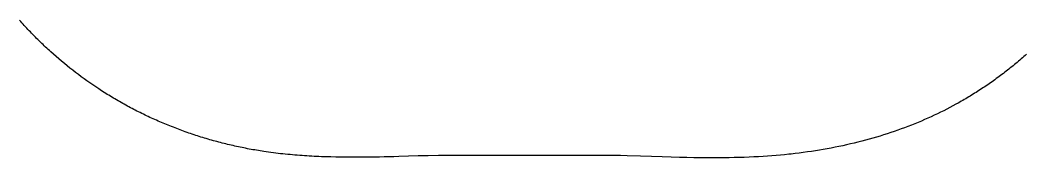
# Model space of a CAD drawing. Header units: millimetres. Extents: x -9 to 276, y -90 to 14.
# Drawn here: x 255.554 to 258.064, y 10.938 to 11.28 of the extents above; entities that cross this region are included whole.
import ezdxf

# ---------------------------------------------------------------- set-up
doc = ezdxf.new("R2010")
doc.units = ezdxf.units.MM
doc.layers.add('BLACK', color=7, linetype='CONTINUOUS')

msp = doc.modelspace()

# ---------------------------------------------------------------- linework, layer by layer
at = {"layer": 'BLACK', "linetype": 'Continuous'}
for p, q in [((255.555473, 11.277174), (255.552523, 11.280491)), ((255.558439, 11.273868), (255.555473, 11.277174)), ((255.56142, 11.270576), (255.558439, 11.273868)), ((255.564417, 11.267296), (255.56142, 11.270576)), ((255.567429, 11.264029), (255.564417, 11.267296)), ((255.570457, 11.260775), (255.567429, 11.264029)), ((255.573499, 11.257534), (255.570457, 11.260775)), ((255.576558, 11.254306), (255.573499, 11.257534)), ((255.57963, 11.251091), (255.576558, 11.254306)), ((255.582718, 11.247889), (255.57963, 11.251091)), ((255.585821, 11.244702), (255.582718, 11.247889)), ((255.588938, 11.241527), (255.585821, 11.244702)), ((255.59207, 11.238367), (255.588938, 11.241527)), ((255.595217, 11.235219), (255.59207, 11.238367)), ((255.598378, 11.232087), (255.595217, 11.235219)), ((255.601553, 11.228967), (255.598378, 11.232087)), ((255.604743, 11.225862), (255.601553, 11.228967)), ((255.607946, 11.222771), (255.604743, 11.225862)), ((255.611164, 11.219695), (255.607946, 11.222771)), ((255.614396, 11.216632), (255.611164, 11.219695)), ((255.617641, 11.213585), (255.614396, 11.216632)), ((255.6209, 11.210552), (255.617641, 11.213585)), ((255.624173, 11.207533), (255.6209, 11.210552)), ((255.627459, 11.204529), (255.624173, 11.207533)), ((255.630758, 11.201541), (255.627459, 11.204529)), ((255.637397, 11.195608), (255.630758, 11.201541)), ((255.644088, 11.189736), (255.637397, 11.195608)), ((258.065882, 11.195625), (258.062565, 11.192683)), ((255.65083, 11.183925), (255.644088, 11.189736)), ((255.657622, 11.178177), (255.65083, 11.183925)), ((255.664464, 11.172492), (255.657622, 11.178177)), ((255.671354, 11.16687), (255.664464, 11.172492)), ((258.039018, 11.172547), (258.035611, 11.169739)), ((258.042416, 11.175374), (258.039018, 11.172547)), ((258.045802, 11.178217), (258.042416, 11.175374)), ((258.049178, 11.181077), (258.045802, 11.178217)), ((258.052541, 11.183953), (258.049178, 11.181077)), ((258.055894, 11.186847), (258.052541, 11.183953)), ((258.059235, 11.189756), (258.055894, 11.186847)), ((258.062565, 11.192683), (258.059235, 11.189756)), ((255.678292, 11.161312), (255.671354, 11.16687)), ((255.685277, 11.15582), (255.678292, 11.161312)), ((255.692308, 11.150393), (255.685277, 11.15582)), ((255.699383, 11.145033), (255.692308, 11.150393)), ((258.007964, 11.147883), (258.004461, 11.145229)), ((258.011454, 11.150554), (258.007964, 11.147883)), ((258.014937, 11.153243), (258.011454, 11.150554)), ((258.018408, 11.155948), (258.014937, 11.153243)), ((258.02187, 11.158672), (258.018408, 11.155948)), ((258.02532, 11.161412), (258.02187, 11.158672)), ((258.028761, 11.164171), (258.02532, 11.161412)), ((258.032191, 11.166946), (258.028761, 11.164171)), ((258.035611, 11.169739), (258.032191, 11.166946)), ((255.706502, 11.13974), (255.699383, 11.145033)), ((255.713664, 11.134514), (255.706502, 11.13974)), ((255.720868, 11.129357), (255.713664, 11.134514)), ((255.728113, 11.124268), (255.720868, 11.129357)), ((255.735399, 11.11925), (255.728113, 11.124268)), ((257.972522, 11.122154), (257.968926, 11.11968)), ((257.976106, 11.124645), (257.972522, 11.122154)), ((257.979684, 11.127156), (257.976106, 11.124645)), ((257.98325, 11.129683), (257.979684, 11.127156)), ((257.98681, 11.13223), (257.98325, 11.129683)), ((257.990358, 11.134793), (257.98681, 11.13223)), ((257.993899, 11.137376), (257.990358, 11.134793)), ((257.997429, 11.139976), (257.993899, 11.137376)), ((258.000951, 11.142594), (257.997429, 11.139976)), ((258.004461, 11.145229), (258.000951, 11.142594)), ((255.742723, 11.114301), (255.735399, 11.11925)), ((255.750085, 11.109423), (255.742723, 11.114301)), ((255.757485, 11.104616), (255.750085, 11.109423)), ((255.764146, 11.10037), (255.757485, 11.104616)), ((255.767892, 11.098015), (255.764146, 11.10037)), ((255.771649, 11.095677), (255.767892, 11.098015)), ((255.775423, 11.093352), (255.771649, 11.095677)), ((257.932528, 11.095967), (257.928846, 11.093699)), ((257.936205, 11.098255), (257.932528, 11.095967)), ((257.939871, 11.10056), (257.936205, 11.098255)), ((257.943533, 11.102885), (257.939871, 11.10056)), ((257.947184, 11.105228), (257.943533, 11.102885)), ((257.950829, 11.107591), (257.947184, 11.105228)), ((257.954464, 11.109971), (257.950829, 11.107591)), ((257.958094, 11.112372), (257.954464, 11.109971)), ((257.961712, 11.114789), (257.958094, 11.112372)), ((257.965325, 11.117226), (257.961712, 11.114789)), ((257.968926, 11.11968), (257.965325, 11.117226)), ((255.779207, 11.091044), (255.775423, 11.093352)), ((255.783008, 11.08875), (255.779207, 11.091044)), ((255.786819, 11.086473), (255.783008, 11.08875)), ((255.790646, 11.084209), (255.786819, 11.086473)), ((255.794483, 11.081963), (255.790646, 11.084209)), ((255.798337, 11.079731), (255.794483, 11.081963)), ((255.8022, 11.077516), (255.798337, 11.079731)), ((255.806079, 11.075315), (255.8022, 11.077516)), ((255.809968, 11.073131), (255.806079, 11.075315)), ((255.813873, 11.070962), (255.809968, 11.073131)), ((255.817787, 11.06881), (255.813873, 11.070962)), ((257.889693, 11.071005), (257.882163, 11.06693)), ((257.895378, 11.074142), (257.889693, 11.071005)), ((257.899125, 11.076239), (257.895378, 11.074142)), ((257.902863, 11.078354), (257.899125, 11.076239)), ((257.906597, 11.080489), (257.902863, 11.078354)), ((257.910321, 11.082642), (257.906597, 11.080489)), ((257.914042, 11.084816), (257.910321, 11.082642)), ((257.917752, 11.087008), (257.914042, 11.084816)), ((257.921458, 11.08922), (257.917752, 11.087008)), ((257.925155, 11.091449), (257.921458, 11.08922)), ((257.928846, 11.093699), (257.925155, 11.091449)), ((255.821717, 11.066673), (255.817787, 11.06881)), ((255.825656, 11.064553), (255.821717, 11.066673)), ((255.829611, 11.062448), (255.825656, 11.064553)), ((255.833575, 11.06036), (255.829611, 11.062448)), ((255.837554, 11.058287), (255.833575, 11.06036)), ((255.841543, 11.056232), (255.837554, 11.058287)), ((255.845546, 11.054192), (255.841543, 11.056232)), ((255.849558, 11.05217), (255.845546, 11.054192)), ((255.853585, 11.050163), (255.849558, 11.05217)), ((255.857621, 11.048173), (255.853585, 11.050163)), ((255.861671, 11.046199), (255.857621, 11.048173)), ((255.865729, 11.044243), (255.861671, 11.046199)), ((257.843542, 11.047394), (257.835623, 11.043657)), ((257.851397, 11.051188), (257.843542, 11.047394)), ((257.859186, 11.055039), (257.851397, 11.051188)), ((257.86691, 11.058946), (257.859186, 11.055039)), ((257.874569, 11.06291), (257.86691, 11.058946)), ((257.882163, 11.06693), (257.874569, 11.06291)), ((255.869803, 11.042303), (255.865729, 11.044243)), ((255.873884, 11.04038), (255.869803, 11.042303)), ((255.87798, 11.038473), (255.873884, 11.04038)), ((255.882083, 11.036585), (255.87798, 11.038473)), ((255.886201, 11.034712), (255.882083, 11.036585)), ((255.890327, 11.032857), (255.886201, 11.034712)), ((255.894466, 11.031019), (255.890327, 11.032857)), ((255.898613, 11.029198), (255.894466, 11.031019)), ((255.902773, 11.027394), (255.898613, 11.029198)), ((255.906941, 11.025608), (255.902773, 11.027394)), ((255.911122, 11.023839), (255.906941, 11.025608)), ((255.915311, 11.022088), (255.911122, 11.023839)), ((255.919512, 11.020353), (255.915311, 11.022088)), ((255.923721, 11.018637), (255.919512, 11.020353)), ((257.786745, 11.02246), (257.778372, 11.019135)), ((257.795053, 11.025846), (257.786745, 11.02246)), ((257.803297, 11.029291), (257.795053, 11.025846)), ((257.811476, 11.032795), (257.803297, 11.029291)), ((257.81959, 11.036357), (257.811476, 11.032795)), ((257.827639, 11.039978), (257.81959, 11.036357)), ((257.835623, 11.043657), (257.827639, 11.039978)), ((255.927942, 11.016938), (255.923721, 11.018637)), ((255.932171, 11.015257), (255.927942, 11.016938)), ((255.936411, 11.013593), (255.932171, 11.015257)), ((255.940659, 11.011948), (255.936411, 11.013593)), ((255.944918, 11.010319), (255.940659, 11.011948)), ((255.949185, 11.00871), (255.944918, 11.010319)), ((255.953462, 11.007117), (255.949185, 11.00871)), ((255.957747, 11.005544), (255.953462, 11.007117)), ((255.962042, 11.003987), (255.957747, 11.005544)), ((255.966345, 11.00245), (255.962042, 11.003987)), ((255.970658, 11.00093), (255.966345, 11.00245)), ((255.974977, 10.999429), (255.970658, 11.00093)), ((255.979307, 10.997945), (255.974977, 10.999429)), ((255.983643, 10.996481), (255.979307, 10.997945)), ((255.987989, 10.995034), (255.983643, 10.996481)), ((255.992341, 10.993606), (255.987989, 10.995034)), ((257.717962, 10.997568), (257.709078, 10.994737)), ((257.726783, 11.000463), (257.717962, 10.997568)), ((257.735541, 11.00342), (257.726783, 11.000463)), ((257.744235, 11.00644), (257.735541, 11.00342)), ((257.752866, 11.009522), (257.744235, 11.00644)), ((257.761432, 11.012665), (257.752866, 11.009522)), ((257.769934, 11.01587), (257.761432, 11.012665)), ((257.778372, 11.019135), (257.769934, 11.01587)), ((255.996703, 10.992197), (255.992341, 10.993606)), ((256.001071, 10.990806), (255.996703, 10.992197)), ((256.005448, 10.989433), (256.001071, 10.990806)), ((256.009831, 10.98808), (256.005448, 10.989433)), ((256.014223, 10.986744), (256.009831, 10.98808)), ((256.018621, 10.985428), (256.014223, 10.986744)), ((256.023027, 10.984131), (256.018621, 10.985428)), ((256.027439, 10.982852), (256.023027, 10.984131)), ((256.031859, 10.981592), (256.027439, 10.982852)), ((256.036284, 10.980351), (256.031859, 10.981592)), ((256.040717, 10.979129), (256.036284, 10.980351)), ((256.045155, 10.977927), (256.040717, 10.979129)), ((256.0496, 10.976742), (256.045155, 10.977927)), ((256.054051, 10.975578), (256.0496, 10.976742)), ((256.058508, 10.974432), (256.054051, 10.975578)), ((256.06297, 10.973306), (256.058508, 10.974432)), ((256.067439, 10.972198), (256.06297, 10.973306)), ((256.071913, 10.97111), (256.067439, 10.972198)), ((256.076392, 10.970041), (256.071913, 10.97111)), ((256.080877, 10.968992), (256.076392, 10.970041)), ((257.616845, 10.97001), (257.607293, 10.967907)), ((257.626339, 10.972182), (257.616845, 10.97001)), ((257.635774, 10.974422), (257.626339, 10.972182)), ((257.64515, 10.97673), (257.635774, 10.974422)), ((257.654466, 10.979105), (257.64515, 10.97673)), ((257.663721, 10.981546), (257.654466, 10.979105)), ((257.672916, 10.984054), (257.663721, 10.981546)), ((257.682049, 10.986627), (257.672916, 10.984054)), ((257.691121, 10.989266), (257.682049, 10.986627)), ((257.700131, 10.991969), (257.691121, 10.989266)), ((257.709078, 10.994737), (257.700131, 10.991969)), ((256.085367, 10.967962), (256.080877, 10.968992)), ((256.089861, 10.966951), (256.085367, 10.967962)), ((256.09436, 10.96596), (256.089861, 10.966951)), ((256.098864, 10.964988), (256.09436, 10.96596)), ((256.103373, 10.964036), (256.098864, 10.964988)), ((256.107885, 10.963103), (256.103373, 10.964036)), ((256.112402, 10.96219), (256.107885, 10.963103)), ((256.116923, 10.961297), (256.112402, 10.96219)), ((256.121448, 10.960423), (256.116923, 10.961297)), ((256.125977, 10.959568), (256.121448, 10.960423)), ((256.130509, 10.958734), (256.125977, 10.959568)), ((256.135045, 10.957919), (256.130509, 10.958734)), ((256.139584, 10.957123), (256.135045, 10.957919)), ((256.144126, 10.956348), (256.139584, 10.957123)), ((256.148672, 10.955592), (256.144126, 10.956348)), ((256.15322, 10.954856), (256.148672, 10.955592)), ((256.157771, 10.95414), (256.15322, 10.954856)), ((256.162324, 10.953444), (256.157771, 10.95414)), ((256.168261, 10.952566), (256.162324, 10.953444)), ((256.174203, 10.951722), (256.168261, 10.952566)), ((256.180148, 10.95091), (256.174203, 10.951722)), ((256.186098, 10.950131), (256.180148, 10.95091)), ((256.192051, 10.949383), (256.186098, 10.950131)), ((256.198009, 10.948666), (256.192051, 10.949383)), ((256.20397, 10.947979), (256.198009, 10.948666)), ((256.209935, 10.947323), (256.20397, 10.947979)), ((256.215903, 10.946696), (256.209935, 10.947323)), ((256.221875, 10.946098), (256.215903, 10.946696)), ((256.22785, 10.945529), (256.221875, 10.946098)), ((256.233829, 10.944987), (256.22785, 10.945529)), ((256.239811, 10.944473), (256.233829, 10.944987)), ((257.462146, 10.945357), (257.451696, 10.944371)), ((257.472447, 10.946407), (257.462146, 10.945357)), ((257.478188, 10.947027), (257.472447, 10.946407)), ((257.48842, 10.948195), (257.478188, 10.947027)), ((257.498605, 10.949437), (257.48842, 10.948195)), ((257.508744, 10.950754), (257.498605, 10.949437)), ((257.518833, 10.952144), (257.508744, 10.950754)), ((257.528874, 10.953608), (257.518833, 10.952144)), ((257.538863, 10.955145), (257.528874, 10.953608)), ((257.548801, 10.956754), (257.538863, 10.955145)), ((257.558686, 10.958436), (257.548801, 10.956754)), ((257.568518, 10.960189), (257.558686, 10.958436)), ((257.578295, 10.962013), (257.568518, 10.960189)), ((257.588018, 10.963908), (257.578295, 10.962013)), ((257.597684, 10.965872), (257.588018, 10.963908)), ((257.607293, 10.967907), (257.597684, 10.965872)), ((256.245797, 10.943986), (256.239811, 10.944473)), ((256.251786, 10.943525), (256.245797, 10.943986)), ((256.257777, 10.94309), (256.251786, 10.943525)), ((256.263772, 10.94268), (256.257777, 10.94309)), ((256.26977, 10.942295), (256.263772, 10.94268)), ((256.275771, 10.941934), (256.26977, 10.942295)), ((256.281775, 10.941597), (256.275771, 10.941934)), ((256.287781, 10.941283), (256.281775, 10.941597)), ((256.293791, 10.940992), (256.287781, 10.941283)), ((256.299803, 10.940722), (256.293791, 10.940992)), ((256.305817, 10.940475), (256.299803, 10.940722)), ((256.311834, 10.940248), (256.305817, 10.940475)), ((256.317854, 10.940042), (256.311834, 10.940248)), ((256.3299, 10.93969), (256.317854, 10.940042)), ((256.341955, 10.939413), (256.3299, 10.93969)), ((256.354018, 10.939209), (256.341955, 10.939413)), ((256.36609, 10.939071), (256.354018, 10.939209)), ((256.378168, 10.938997), (256.36609, 10.939071)), ((256.390254, 10.938981), (256.378168, 10.938997)), ((256.402346, 10.939021), (256.390254, 10.938981)), ((256.414443, 10.939111), (256.402346, 10.939021)), ((256.426545, 10.939247), (256.414443, 10.939111)), ((256.438653, 10.939426), (256.426545, 10.939247)), ((256.450764, 10.939642), (256.438653, 10.939426)), ((256.462878, 10.939892), (256.450764, 10.939642)), ((256.474996, 10.940172), (256.462878, 10.939892)), ((256.487115, 10.940477), (256.474996, 10.940172)), ((256.499237, 10.940802), (256.487115, 10.940477)), ((256.523483, 10.9415), (256.499237, 10.940802)), ((256.54773, 10.942232), (256.523483, 10.9415)), ((256.572324, 10.942974), (256.54773, 10.942232)), ((256.598232, 10.943717), (256.572324, 10.942974)), ((257.035357, 10.943717), (256.598232, 10.943717)), ((257.052139, 10.94322), (257.035357, 10.943717)), ((257.068925, 10.942693), (257.052139, 10.94322)), ((257.102504, 10.941593), (257.068925, 10.942693)), ((257.129455, 10.940706), (257.102504, 10.941593)), ((257.156557, 10.939854), (257.129455, 10.940706)), ((257.179295, 10.9392), (257.156557, 10.939854)), ((257.199521, 10.938684), (257.179295, 10.9392)), ((257.218052, 10.938281), (257.199521, 10.938684)), ((257.235331, 10.937977), (257.218052, 10.938281)), ((257.251634, 10.937764), (257.235331, 10.937977)), ((257.267146, 10.937635), (257.251634, 10.937764)), ((257.281998, 10.937587), (257.267146, 10.937635)), ((257.296287, 10.937615), (257.281998, 10.937587)), ((257.310089, 10.937719), (257.296287, 10.937615)), ((257.323463, 10.937896), (257.310089, 10.937719)), ((257.336455, 10.938144), (257.323463, 10.937896)), ((257.349106, 10.938463), (257.336455, 10.938144)), ((257.361449, 10.938851), (257.349106, 10.938463)), ((257.373509, 10.939307), (257.361449, 10.938851)), ((257.385312, 10.939832), (257.373509, 10.939307)), ((257.396878, 10.940423), (257.385312, 10.939832)), ((257.408223, 10.941081), (257.396878, 10.940423)), ((257.419365, 10.941805), (257.408223, 10.941081)), ((257.430316, 10.942595), (257.419365, 10.941805)), ((257.44109, 10.943451), (257.430316, 10.942595)), ((257.451696, 10.944371), (257.44109, 10.943451))]:
    msp.add_line(p, q, dxfattribs=at)

doc.saveas('drawing.dxf')
